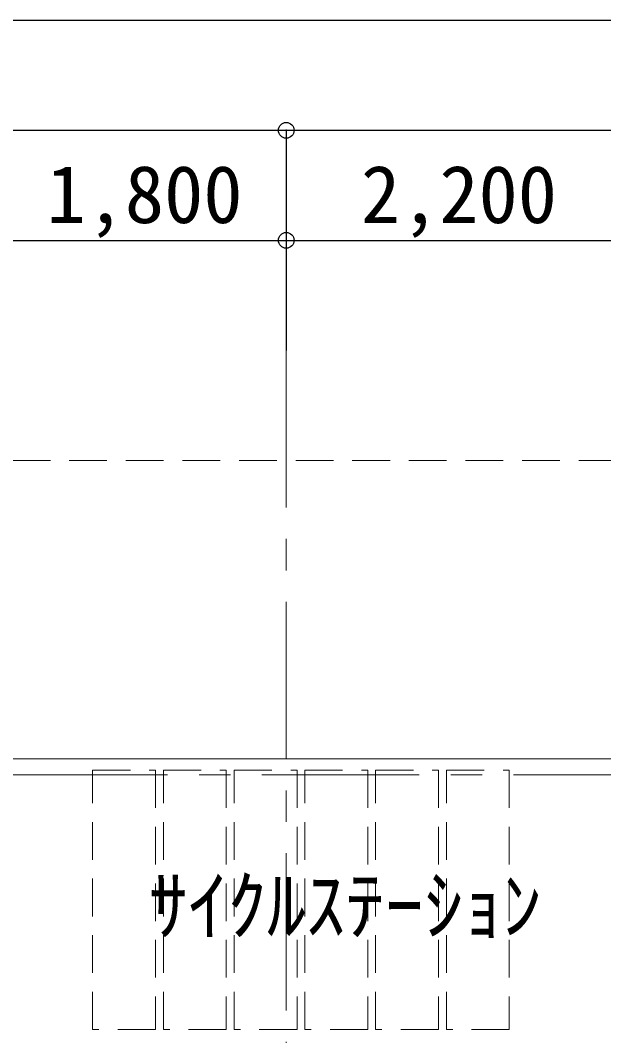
# Model space of a CAD drawing. Units: millimetres at full size, sheet at 1:200. Extents: x -41288 to 40712, y -30566 to 25834.
# Drawn here: x -14543 to -10833, y -1818 to 4642 of the extents above; entities that cross this region are included whole.
import ezdxf
from ezdxf.enums import TextEntityAlignment as Align

# ---------------------------------------------------------------- set-up
doc = ezdxf.new("R2010")
doc.units = ezdxf.units.MM
doc.header["$LTSCALE"] = 200
doc.header["$PDMODE"] = 32
doc.header["$PDSIZE"] = 100
doc.linetypes.add('CHAIN1', pattern=[8, 5, -1, 1, -1])
doc.linetypes.add('DASHED1', pattern=[1.8, 1.2, -0.6])
doc.layers.add('2-0_一 般', color=7, linetype='Continuous')
doc.layers.add('2-A_文字', color=7, linetype='Continuous', lineweight=18)
doc.styles.add('ＭＳ ゴシック', font='')
doc.styles.get('ＭＳ ゴシック').set_extended_font_data('MS Gothic')

msp = doc.modelspace()

# ---------------------------------------------------------------- linework, layer by layer
at = {"layer": '2-0_一 般'}
for p, q in [((-34551.7, 4642.3), (-6651.7, 4642.3)), ((-19051.7, 3942.3), (-12851.7, 3942.3)), ((-12851.7, 3942.3), (-12851.7, 3242.3)), ((-12851.7, 3942.3), (-6651.7, 3942.3)), ((-14651.7, 3242.3), (-12851.7, 3242.3)), ((-12851.7, 3242.3), (-12851.7, 2542.3)), ((-12851.7, 3242.3), (-10651.7, 3242.3))]:
    msp.add_line(p, q, dxfattribs=at)
for p in [(-12851.7, 3942.3), (-12851.7, 3242.3)]:
    msp.add_point(p, dxfattribs=at)
at = {"layer": '2-A_文字', "linetype": 'CHAIN1'}
for p, q in [((-12851.7, 2542.3), (-12851.7, -6330.6)), ((-35405.9, -157.7), (-3951.7, -157.7))]:
    msp.add_line(p, q, dxfattribs=at)
at = {"layer": '2-A_文字'}
msp.add_line((-34651.7, -57.7), (-6551.7, -57.7), dxfattribs=at)
at = {"layer": '2-A_文字', "linetype": 'DASHED1'}
msp.add_lwpolyline([(-36551.7, -8857.7), (-36551.7, 1842.3), (-4651.7, 1842.3), (-4651.7, -8857.7)], dxfattribs=at)
for points in [[(-14083.1, -1779), (-14083.1, -129), (-13683.1, -129), (-13683.1, -1779)], [(-13633.1, -1779), (-13633.1, -129), (-13233.1, -129), (-13233.1, -1779)], [(-13183.1, -1779), (-13183.1, -129), (-12783.1, -129), (-12783.1, -1779)], [(-12733.1, -1779), (-12733.1, -129), (-12333.1, -129), (-12333.1, -1779)], [(-12283.1, -1779), (-12283.1, -129), (-11883.1, -129), (-11883.1, -1779)], [(-11833.1, -1779), (-11833.1, -129), (-11433.1, -129), (-11433.1, -1779)]]:
    msp.add_lwpolyline(points, close=True, dxfattribs=at)

# ---------------------------------------------------------------- texts
at = {"layer": '2-0_一 般', "style": 'ＭＳ ゴシック'}
for s, p in [('1,800', (-14376.7, 3242.3)), ('2,200', (-12376.7, 3242.3))]:
    msp.add_text(s, height=366.6, dxfattribs=at).set_placement(p, align=Align.BOTTOM_LEFT)
at = {"layer": '2-A_文字', "style": 'ＭＳ ゴシック'}
msp.add_text('ｻｲｸﾙｽﾃｰｼｮﾝ', height=366.6, rotation=0.019, dxfattribs=at).set_placement((-13726.7, -1283.4), align=Align.BOTTOM_LEFT)

doc.saveas('drawing.dxf')
